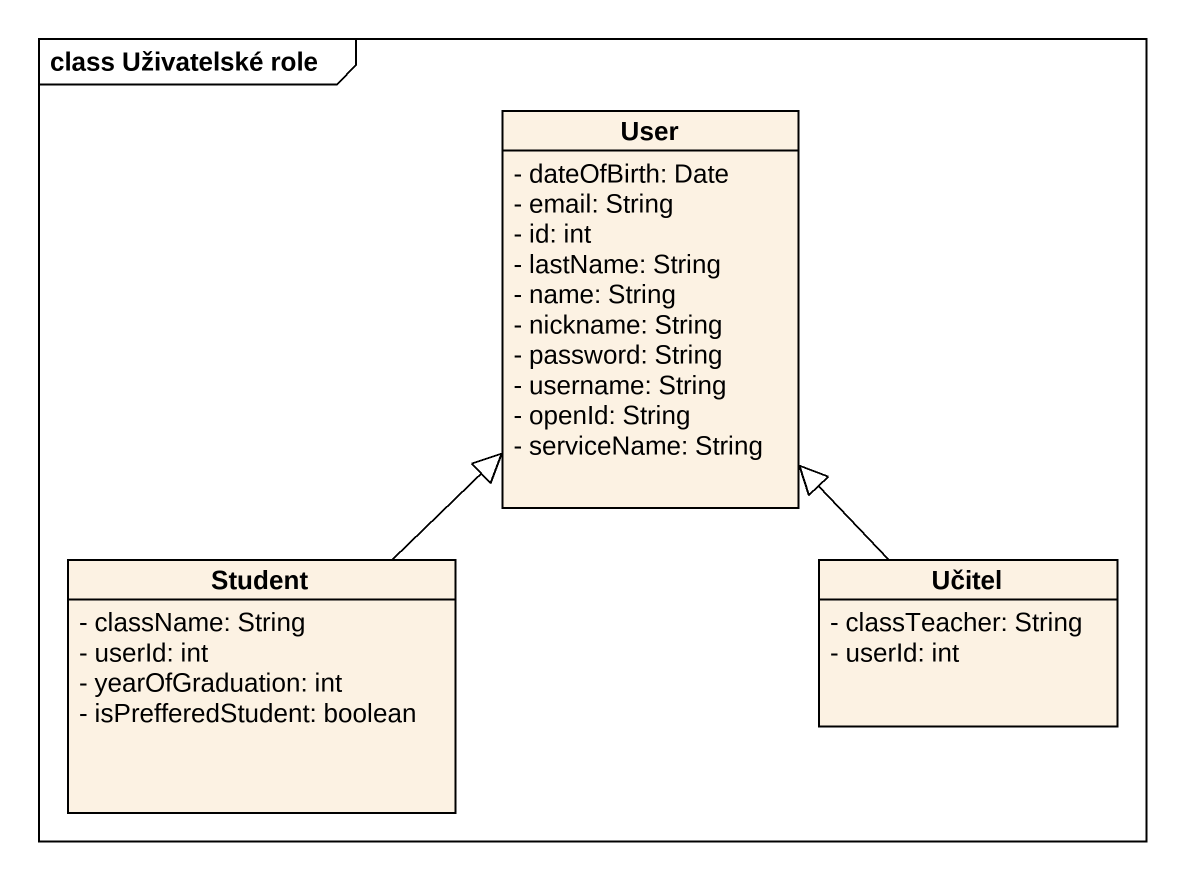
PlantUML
@startuml
mainframe class Uživatelské role
hide circle
hide empty members
skinparam classAttributeIconSize 0
class User {
  - dateOfBirth: Date
  - email: String
  - id: int
  - lastName: String
  - name: String
  - nickname: String
  - password: String
  - username: String
  - openId: String
  - serviceName: String
}
class Student {
  - className: String
  - userId: int
  - yearOfGraduation: int
  - isPrefferedStudent: boolean
}
class Učitel {
  - classTeacher: String
  - userId: int
}
Student -up-|> User
Učitel -up-|> User
@enduml
